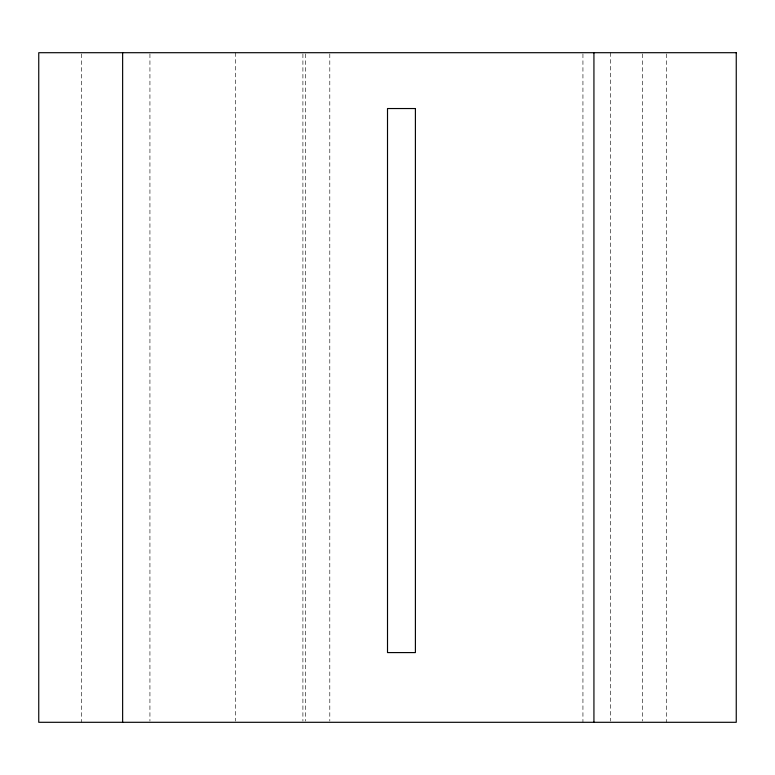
<?xml version="1.0" encoding="UTF-8"?>
<svg xmlns="http://www.w3.org/2000/svg" width="775" height="775" viewBox="0 0 775 775"><rect width="100%" height="100%" fill="white"/><g stroke="black" fill="none" stroke-linecap="round" stroke-linejoin="round"><path stroke-width="0.58" stroke-dasharray="3.88 2.91" d="M666.364 53.911L666.364 722.3M642.572 53.911L642.572 721.089M610.584 52.7L610.584 721.089M582.936 53.911L582.936 722.3M329.801 53.911L329.801 721.089M305.573 53.911L305.573 721.089M302.909 53.911L302.909 721.089M235.348 52.7L235.348 721.089M149.933 53.911L149.933 721.089M81.491 53.911L81.491 722.3"/><path stroke-width="1.16" d="M593.931 52.7L593.931 722.3M122.634 52.71L122.634 722.3M736.25 52.7L38.75 52.71L38.75 722.3L736.25 722.3L736.25 52.7M415.4 108.539L387.51 108.539L387.51 652.589L415.4 652.589L415.4 108.539"/></g></svg>
